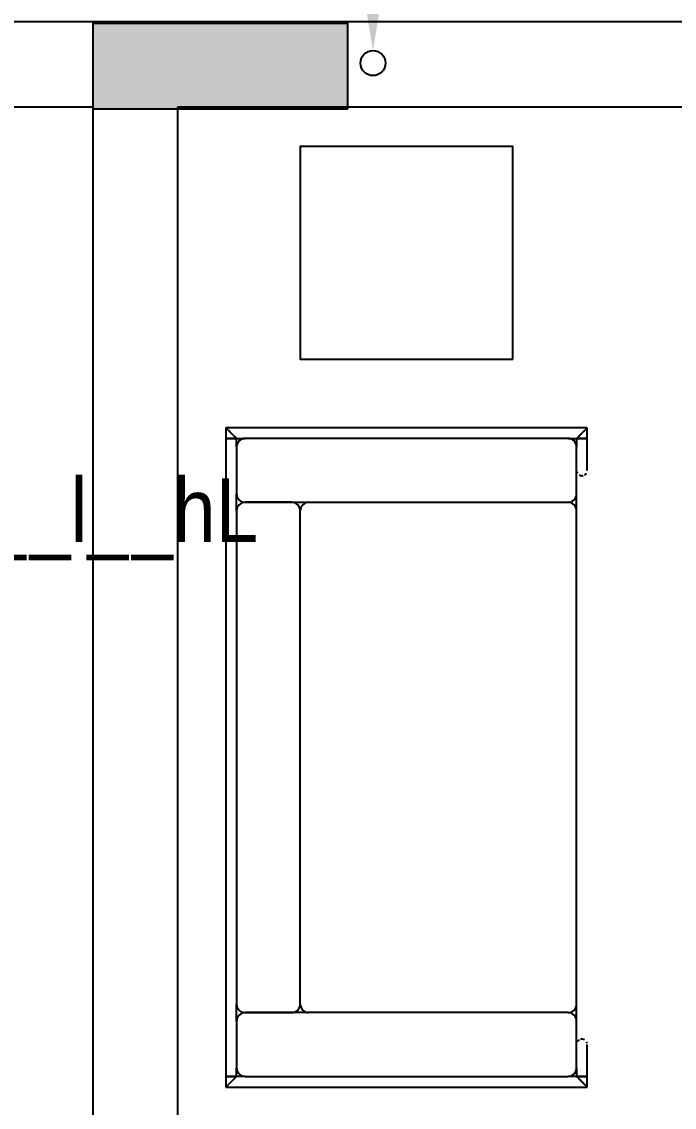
# Model space of a CAD drawing. Header units: metres. Extents: x -658 to -58, y -713 to -118.
# Drawn here: x -208.373 to -206.837, y -256.735 to -254.182 of the extents above; entities that cross this region are included whole.
import ezdxf
from ezdxf import colors
from ezdxf.entities.mleader import LeaderData, LeaderLine
from ezdxf.math import Vec2, Vec3

# ---------------------------------------------------------------- set-up
doc = ezdxf.new("R2010")
doc.units = ezdxf.units.M
doc.header["$LTSCALE"] = 100
for name, color, linetype in [('cw', 4, 'Continuous'), ('plan', 8, 'Continuous'), ('WATER TEXT', 3, 'Continuous')]:
    doc.layers.add(name, color=color, linetype=linetype)
doc.styles.add('02-GROUND-FOR WORK$0$MZ', font='romans.shx', dxfattribs={"width": 0.8})
doc.styles.add('style12', font='xarab.shx')

# ---------------------------------------------------------------- blocks, each defined once
blk = doc.blocks.new('Couch_-_Le_Corbusier_Family_-_1_2_3_seater_9476 - 2 posti-428075-دور الملحق')
for p, q in [((-0.75, 0.225), (-0.775, 0.225)), ((-0.775, 0.225), (-0.775, 0.2)), ((0.75, 0.225), (-0.75, 0.225)), ((-0.75, 0.2), (-0.75, 0.225)), ((-0.75, 0.225), (-0.75, 0.2)), ((0.75, 0.225), (0.75, 0.2)), ((0.775, 0.225), (0.75, 0.225)), ((0.75, 0.2), (0.75, 0.225)), ((0.775, 0.2), (0.775, 0.225)), ((-0.775, 0.2), (-0.775, -0.6)), ((-0.75, 0.2), (-0.73, 0.2)), ((-0.75, 0.18), (-0.75, 0.2)), ((-0.75, 0.18), (-0.75, -0.58)), ((-0.62, 0.2), (-0.73, 0.2)), ((-0.62, 0.2), (-0.58, 0.2)), ((-0.6, 0.18), (-0.6, 0.07)), ((-0.6, -0.58), (-0.6, 0.18)), ((0.58, 0.2), (-0.58, 0.2)), ((0.58, 0.2), (0.62, 0.2)), ((0.6, 0.07), (0.6, 0.18)), ((0.6, 0.18), (0.6, -0.58)), ((0.73, 0.2), (0.62, 0.2)), ((0.73, 0.2), (0.75, 0.2)), ((0.75, 0.2), (0.75, 0.18)), ((0.75, -0.58), (0.75, 0.18)), ((0.775, -0.6), (0.775, 0.2)), ((-0.58, 0.05), (0.58, 0.05)), ((-0.75, -0.6), (-0.75, -0.58)), ((0.75, -0.58), (0.75, -0.6)), ((-0.775, -0.6), (-0.775, -0.625)), ((-0.75, -0.6), (-0.75, -0.625)), ((-0.73, -0.6), (-0.75, -0.6)), ((-0.75, -0.625), (-0.75, -0.6)), ((-0.73, -0.6), (-0.62, -0.6)), ((-0.62, -0.6), (-0.58, -0.6)), ((-0.58, -0.6), (0.58, -0.6)), ((0.58, -0.6), (0.62, -0.6)), ((0.62, -0.6), (0.73, -0.6)), ((0.75, -0.6), (0.73, -0.6)), ((0.75, -0.625), (0.75, -0.6)), ((0.75, -0.6), (0.75, -0.625)), ((0.775, -0.625), (0.775, -0.6)), ((-0.775, -0.625), (-0.75, -0.625)), ((-0.75, -0.625), (-0.695, -0.625)), ((0.695, -0.625), (0.75, -0.625)), ((0.75, -0.625), (0.775, -0.625))]:
    blk.add_line(p, q)
at = {"flags": 128}
for points in [[(-0.695, -0.625), (-0.6942, -0.625), (-0.6934, -0.625), (-0.6926, -0.625), (-0.6918, -0.625), (-0.691, -0.625), (-0.6902, -0.625), (-0.6895, -0.625), (-0.6887, -0.625), (-0.688, -0.625), (-0.6872, -0.625), (-0.6865, -0.625), (-0.6858, -0.625), (-0.6851, -0.625), (-0.6844, -0.625), (-0.6837, -0.625), (-0.6831, -0.625), (-0.6824, -0.625), (-0.6818, -0.625), (-0.6812, -0.625), (-0.6807, -0.625), (-0.6801, -0.625), (-0.6796, -0.625), (-0.6791, -0.625), (-0.6786, -0.625), (-0.6782, -0.625), (-0.6778, -0.625), (-0.6774, -0.625), (-0.677, -0.625), (-0.6767, -0.625), (-0.6764, -0.625), (-0.6761, -0.625), (-0.6758, -0.625), (-0.6756, -0.625), (-0.6754, -0.625), (-0.6753, -0.625), (-0.6752, -0.625), (-0.6751, -0.625), (-0.675, -0.625), (-0.675, -0.625)], [(0.675, -0.625), (0.675, -0.625), (0.6751, -0.625), (0.6751, -0.625), (0.6753, -0.625), (0.6754, -0.625), (0.6756, -0.625), (0.6758, -0.625), (0.676, -0.625), (0.6763, -0.625), (0.6766, -0.625), (0.6769, -0.625), (0.6773, -0.625), (0.6776, -0.625), (0.6781, -0.625), (0.6785, -0.625), (0.679, -0.625), (0.6794, -0.625), (0.68, -0.625), (0.6805, -0.625), (0.6811, -0.625), (0.6817, -0.625), (0.6823, -0.625), (0.6829, -0.625), (0.6835, -0.625), (0.6842, -0.625), (0.6849, -0.625), (0.6856, -0.625), (0.6863, -0.625), (0.687, -0.625), (0.6878, -0.625), (0.6885, -0.625), (0.6893, -0.625), (0.69, -0.625), (0.6908, -0.625), (0.6916, -0.625), (0.6924, -0.625), (0.6932, -0.625), (0.694, -0.625), (0.6948, -0.625), (0.695, -0.625)]]:
    blk.add_lwpolyline(points, dxfattribs=at)
for centre, radius, start, end in [((-0.73, 0.18), 0.02, 90, 180), ((-0.62, 0.18), 0.02, 360, 90), ((-0.58, 0.18), 0.02, 90, 180), ((0.58, 0.18), 0.02, 360, 90), ((0.62, 0.18), 0.02, 90, 180), ((0.73, 0.18), 0.02, 360, 90), ((-0.58, 0.07), 0.02, 180, 270), ((0.58, 0.07), 0.02, 270, 360), ((-0.58, 0.03), 0.02, 90, 180), ((0.58, 0.03), 0.02, 360, 90), ((-0.73, -0.58), 0.02, 180, 270), ((-0.62, -0.58), 0.02, 270, 0), ((-0.58, -0.58), 0.02, 180, 270), ((0.58, -0.58), 0.02, 270, 360), ((0.62, -0.58), 0.02, 180, 270), ((0.73, -0.58), 0.02, 270, 360), ((-0.675, -0.6125), 0.0125, 30, 60), ((-0.675, -0.6125), 0.0125, 330, 15), ((0.675, -0.6125), 0.0125, 150, 195), ((0.675, -0.6125), 0.0125, 105, 120), ((-0.675, -0.6125), 0.0125, 285, 300), ((0.675, -0.6125), 0.0125, 210, 240)]:
    blk.add_arc(centre, radius, start, end)
for points, knots in [([(-0.775, 0.225), (-0.775, 0.225), (-0.7748, 0.2248), (-0.7741, 0.2241), (-0.7734, 0.2234), (-0.7726, 0.2226), (-0.7719, 0.2219), (-0.7712, 0.2212), (-0.7701, 0.2201), (-0.769, 0.219), (-0.768, 0.218), (-0.7673, 0.2173), (-0.7665, 0.2165), (-0.7657, 0.2157), (-0.7649, 0.2149), (-0.7641, 0.2141), (-0.7633, 0.2133), (-0.7625, 0.2125), (-0.7617, 0.2117), (-0.7609, 0.2109), (-0.7601, 0.2101), (-0.7593, 0.2093), (-0.7585, 0.2085), (-0.7577, 0.2077), (-0.757, 0.207), (-0.7562, 0.2062), (-0.7556, 0.2056), (-0.7547, 0.2047), (-0.7538, 0.2038), (-0.7531, 0.2031), (-0.7524, 0.2024), (-0.7516, 0.2016), (-0.7509, 0.2009), (-0.7502, 0.2002), (-0.75, 0.2), (-0.75, 0.2)], [0, 0, 0, 0, 0.083333, 0.125, 0.166667, 0.208333, 0.229167, 0.25, 0.291667, 0.333333, 0.354167, 0.375, 0.395833, 0.416667, 0.4375, 0.458333, 0.479167, 0.5, 0.520833, 0.541667, 0.5625, 0.583333, 0.604167, 0.625, 0.645833, 0.666667, 0.6875, 0.708333, 0.75, 0.770833, 0.791667, 0.833333, 0.875, 0.916667, 1, 1, 1, 1]), ([(0.75, 0.2), (0.75, 0.2), (0.7502, 0.2002), (0.7509, 0.2009), (0.7516, 0.2016), (0.7524, 0.2024), (0.7531, 0.2031), (0.7538, 0.2038), (0.7549, 0.2049), (0.756, 0.206), (0.757, 0.207), (0.7577, 0.2077), (0.7585, 0.2085), (0.7593, 0.2093), (0.7601, 0.2101), (0.7609, 0.2109), (0.7617, 0.2117), (0.7625, 0.2125), (0.7633, 0.2133), (0.7641, 0.2141), (0.7649, 0.2149), (0.7657, 0.2157), (0.7665, 0.2165), (0.7673, 0.2173), (0.768, 0.218), (0.7688, 0.2188), (0.7694, 0.2194), (0.7703, 0.2203), (0.7712, 0.2212), (0.7719, 0.2219), (0.7726, 0.2226), (0.7734, 0.2234), (0.7741, 0.2241), (0.7748, 0.2248), (0.775, 0.225), (0.775, 0.225)], [0, 0, 0, 0, 0.083333, 0.125, 0.166667, 0.208333, 0.229167, 0.25, 0.291667, 0.333333, 0.354167, 0.375, 0.395833, 0.416667, 0.4375, 0.458333, 0.479167, 0.5, 0.520833, 0.541667, 0.5625, 0.583333, 0.604167, 0.625, 0.645833, 0.666667, 0.6875, 0.708333, 0.75, 0.770833, 0.791667, 0.833333, 0.875, 0.916667, 1, 1, 1, 1]), ([(-0.75, 0.2), (-0.75, 0.2), (-0.7502, 0.2002), (-0.7509, 0.2009), (-0.7514, 0.2014), (-0.7517, 0.2017)], [0, 0, 0, 0, 0.0833333, 0.125, 0.1666667, 0.1666667, 0.1666667, 0.1666667]), ([(0.7517, 0.2017), (0.7514, 0.2014), (0.7509, 0.2009), (0.7502, 0.2002), (0.75, 0.2), (0.75, 0.2)], [0.8333333, 0.8333333, 0.8333333, 0.8333333, 0.875, 0.9166667, 1, 1, 1, 1]), ([(-0.775, -0.625), (-0.775, -0.625), (-0.7748, -0.6248), (-0.7741, -0.6241), (-0.7734, -0.6234), (-0.7726, -0.6226), (-0.7719, -0.6219), (-0.7712, -0.6212), (-0.7701, -0.6201), (-0.769, -0.619), (-0.768, -0.618), (-0.7673, -0.6173), (-0.7665, -0.6165), (-0.7657, -0.6157), (-0.7649, -0.6149), (-0.7641, -0.6141), (-0.7633, -0.6133), (-0.7625, -0.6125), (-0.7617, -0.6117), (-0.7609, -0.6109), (-0.7601, -0.6101), (-0.7593, -0.6093), (-0.7585, -0.6085), (-0.7577, -0.6077), (-0.757, -0.607), (-0.7562, -0.6062), (-0.7556, -0.6056), (-0.7547, -0.6047), (-0.7538, -0.6038), (-0.7531, -0.6031), (-0.7524, -0.6024), (-0.7516, -0.6016), (-0.7509, -0.6009), (-0.7502, -0.6002), (-0.75, -0.6), (-0.75, -0.6)], [0, 0, 0, 0, 0.083333, 0.125, 0.166667, 0.208333, 0.229167, 0.25, 0.291667, 0.333333, 0.354167, 0.375, 0.395833, 0.416667, 0.4375, 0.458333, 0.479167, 0.5, 0.520833, 0.541667, 0.5625, 0.583333, 0.604167, 0.625, 0.645833, 0.666667, 0.6875, 0.708333, 0.75, 0.770833, 0.791667, 0.833333, 0.875, 0.916667, 1, 1, 1, 1]), ([(-0.75, -0.6), (-0.75, -0.6), (-0.7502, -0.6002), (-0.7509, -0.6009), (-0.7514, -0.6014), (-0.7517, -0.6017)], [0, 0, 0, 0, 0.0833333, 0.125, 0.1666667, 0.1666667, 0.1666667, 0.1666667]), ([(0.75, -0.6), (0.75, -0.6), (0.7502, -0.6002), (0.7509, -0.6009), (0.7516, -0.6016), (0.7524, -0.6024), (0.7531, -0.6031), (0.7538, -0.6038), (0.7549, -0.6049), (0.756, -0.606), (0.757, -0.607), (0.7577, -0.6077), (0.7585, -0.6085), (0.7593, -0.6093), (0.7601, -0.6101), (0.7609, -0.6109), (0.7617, -0.6117), (0.7625, -0.6125), (0.7633, -0.6133), (0.7641, -0.6141), (0.7649, -0.6149), (0.7657, -0.6157), (0.7665, -0.6165), (0.7673, -0.6173), (0.768, -0.618), (0.7688, -0.6188), (0.7694, -0.6194), (0.7703, -0.6203), (0.7712, -0.6212), (0.7719, -0.6219), (0.7726, -0.6226), (0.7734, -0.6234), (0.7741, -0.6241), (0.7748, -0.6248), (0.775, -0.625), (0.775, -0.625)], [0, 0, 0, 0, 0.083333, 0.125, 0.166667, 0.208333, 0.229167, 0.25, 0.291667, 0.333333, 0.354167, 0.375, 0.395833, 0.416667, 0.4375, 0.458333, 0.479167, 0.5, 0.520833, 0.541667, 0.5625, 0.583333, 0.604167, 0.625, 0.645833, 0.666667, 0.6875, 0.708333, 0.75, 0.770833, 0.791667, 0.833333, 0.875, 0.916667, 1, 1, 1, 1]), ([(0.7517, -0.6017), (0.7514, -0.6014), (0.7509, -0.6009), (0.7502, -0.6002), (0.75, -0.6), (0.75, -0.6)], [0.8333333, 0.8333333, 0.8333333, 0.8333333, 0.875, 0.9166667, 1, 1, 1, 1])]:
    blk.add_open_spline(points, degree=3, knots=knots)
blk = doc.blocks.new('TRF4R4R43TR43')
h = blk.add_hatch(color=256)
h.dxf.hatch_style = 1
h.paths.add_polyline_path([(-207.6055, -219.1596), (-207.6055, -218.9596), (-208.2055, -218.9596), (-208.2055, -219.1596)])
blk.add_lwpolyline([(-207.6055, -219.1596), (-207.6055, -218.9596), (-208.2055, -218.9596), (-208.2055, -219.1596)], close=True)
blk = doc.blocks.new('A$C79349d3f')
at = {"layer": 'plan'}
for p, q in [((-15.1035, 19.3095), (-20.2035, 19.3095)), ((-20.2035, 19.1095), (-20.0035, 19.1095)), ((-20.0035, 19.1095), (-20.0035, 16.7095)), ((-19.8035, 19.1095), (-15.3035, 19.1095)), ((-19.8035, 16.5095), (-19.8035, 19.1095))]:
    blk.add_line(p, q, dxfattribs=at)
blk.add_lwpolyline([(-19.0153, 18.5161), (-19.0153, 19.0161), (-19.5153, 19.0161), (-19.5153, 18.5161)], close=True, dxfattribs=at)
blk.add_blockref('TRF4R4R43TR43', (188.202, 238.2646), dxfattribs=at)
at = {"layer": 'plan', "rotation": 89.99999999999997}
blk.add_blockref('Couch_-_Le_Corbusier_Family_-_1_2_3_seater_9476 - 2 posti-428075-دور الملحق', (-19.4653, 17.5795), dxfattribs=at)
at = {"layer": 'plan', "style": 'style12', "width": 0.9}
blk.add_text('p___l__hL', height=0.15, dxfattribs=at).set_placement((-20.4575, 18.0861))

msp = doc.modelspace()

# ---------------------------------------------------------------- linework, layer by layer
at = {"layer": 'cw', "linetype": 'Continuous'}
msp.add_circle((-207.5464, -254.2794), 0.0294, dxfattribs=at)

# ---------------------------------------------------------------- block references
at = {"layer": 'plan'}
msp.add_blockref('A$C79349d3f', (-188.202, -273.4915), dxfattribs=at)

# ---------------------------------------------------------------- leaders
at = {"layer": 'WATER TEXT', "color": 3}
ml = msp.add_multileader_mtext('Standard', dxfattribs=at)
ml.set_content('∅32 CWP FA', color=3, style='02-GROUND-FOR WORK$0$MZ')
ml.set_leader_properties(color=1)
ml.build(insert=Vec2(0, 0))
ml.multileader.update_dxf_attribs({"text_left_attachment_type": 6, "text_right_attachment_type": 6, "dogleg_length": 100, "arrow_head_size": 0.1})
ctx = ml.context
ctx.base_point, ctx.char_height, ctx.arrow_head_size, ctx.landing_gap_size, ctx.plane_origin = Vec3(-209.45, -253.7547), 0.2, 0.1, 0.00009, Vec3(-209.3905, -254.5012)
ctx.left_attachment, ctx.right_attachment = 6, 6
notes = []
notes.append((ctx, [(0, (1, 1, 0), (-209.55, -253.7547), (1, 0), 0.1, [(0, [(-209.55, -254.2462)], 0, [])])]))
ctx.mtext.insert, ctx.mtext.flow_direction = Vec3(-209.4499, -253.5147), 5
ml = msp.add_multileader_mtext('Standard', dxfattribs=at)
ml.set_content('∅32 CWP FA', color=3, style='02-GROUND-FOR WORK$0$MZ')
ml.set_leader_properties(color=1)
ml.build(insert=Vec2(0, 0))
ml.multileader.update_dxf_attribs({"text_left_attachment_type": 6, "text_right_attachment_type": 6, "dogleg_length": 100, "arrow_head_size": 0.1})
ctx = ml.context
ctx.base_point, ctx.char_height, ctx.arrow_head_size, ctx.landing_gap_size, ctx.plane_origin = Vec3(-207.4464, -253.7585), 0.2, 0.1, 0.00009, Vec3(-207.3869, -254.505)
ctx.left_attachment, ctx.right_attachment = 6, 6
notes.append((ctx, [(0, (1, 1, 0), (-207.5464, -253.7585), (1, 0), 0.1, [(0, [(-207.5464, -254.25)], 0, [])])]))
ctx.mtext.insert, ctx.mtext.flow_direction = Vec3(-207.4463, -253.5185), 5
for ctx, leaders in notes:
    for number, flags, end, landing, length, lines in leaders:
        leader = LeaderData()
        leader.index, (leader.has_last_leader_line, leader.has_dogleg_vector, leader.attachment_direction) = number, flags
        leader.last_leader_point, leader.dogleg_vector, leader.dogleg_length = Vec3(end), Vec3(landing), length
        for number, points, colour, breaks in lines:
            line = LeaderLine()
            line.index, line.vertices, line.color, line.breaks = number, Vec3.list(points), colors.encode_raw_color(colour), breaks
            leader.lines.append(line)
        ctx.leaders.append(leader)

doc.saveas('drawing.dxf')
